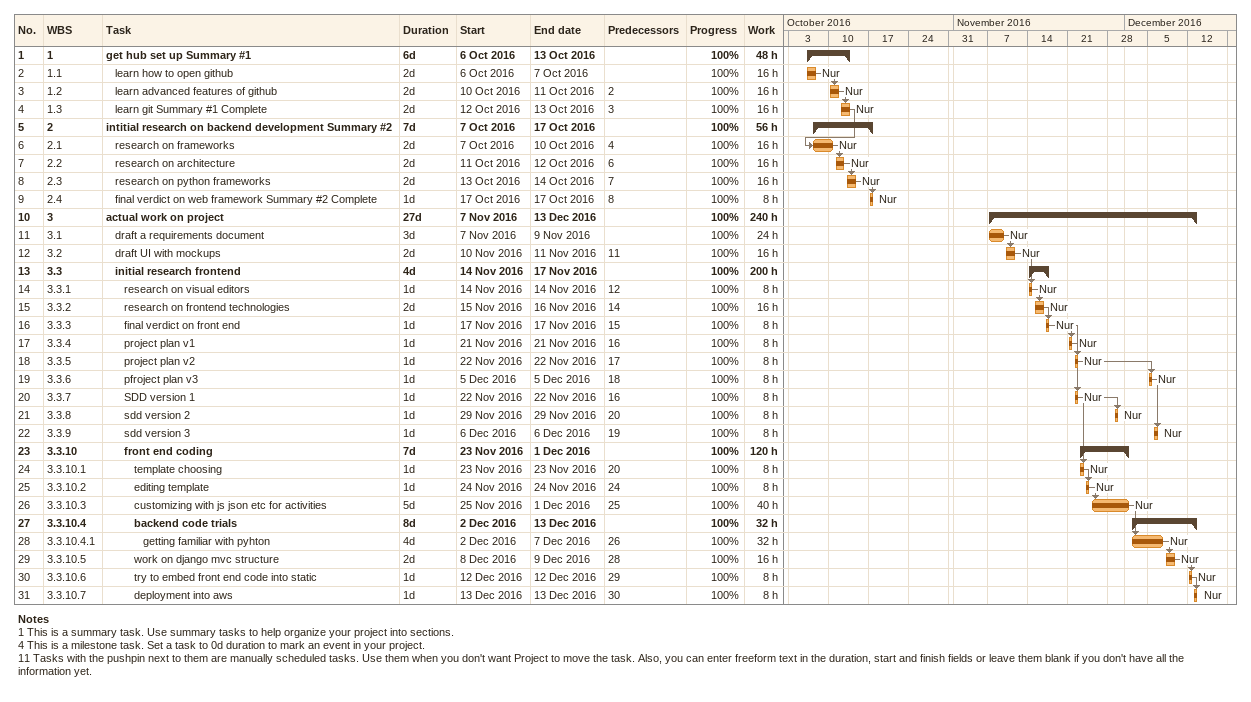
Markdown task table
| ID | WBS | Task | Duration | Start | Finish | Predecessors | Resources | % complete | Work (h) |
|---|---|---|---|---|---|---|---|---|---|
| 1 | 1 | **get hub set up Summary #1** | 6d | 2016-10-06 | 2016-10-13 |  |  | 100 | 48 |
| 2 | 1.1 | learn how to open github | 2d | 2016-10-06 | 2016-10-07 |  | Nur | 100 | 16 |
| 3 | 1.2 | learn advanced features of github | 2d | 2016-10-10 | 2016-10-11 | 2 | Nur | 100 | 16 |
| 4 | 1.3 | learn git Summary #1 Complete | 2d | 2016-10-12 | 2016-10-13 | 3 | Nur | 100 | 16 |
| 5 | 2 | **intitial research on backend development Summary #2** | 7d | 2016-10-07 | 2016-10-17 |  |  | 100 | 56 |
| 6 | 2.1 | research on frameworks | 2d | 2016-10-07 | 2016-10-10 | 4 | Nur | 100 | 16 |
| 7 | 2.2 | research on architecture | 2d | 2016-10-11 | 2016-10-12 | 6 | Nur | 100 | 16 |
| 8 | 2.3 | research on python frameworks | 2d | 2016-10-13 | 2016-10-14 | 7 | Nur | 100 | 16 |
| 9 | 2.4 | final verdict on web framework Summary #2 Complete | 1d | 2016-10-17 | 2016-10-17 | 8 | Nur | 100 | 8 |
| 10 | 3 | **actual work on project** | 27d | 2016-11-07 | 2016-12-13 |  |  | 100 | 240 |
| 11 | 3.1 | draft a requirements document | 3d | 2016-11-07 | 2016-11-09 |  | Nur | 100 | 24 |
| 12 | 3.2 | draft UI with mockups | 2d | 2016-11-10 | 2016-11-11 | 11 | Nur | 100 | 16 |
| 13 | 3.3 | **initial research frontend** | 4d | 2016-11-14 | 2016-11-17 |  |  | 100 | 200 |
| 14 | 3.3.1 | research on visual editors | 1d | 2016-11-14 | 2016-11-14 | 12 | Nur | 100 | 8 |
| 15 | 3.3.2 | research on frontend technologies | 2d | 2016-11-15 | 2016-11-16 | 14 | Nur | 100 | 16 |
| 16 | 3.3.3 | final verdict on front end | 1d | 2016-11-17 | 2016-11-17 | 15 | Nur | 100 | 8 |
| 17 | 3.3.4 | project plan v1 | 1d | 2016-11-21 | 2016-11-21 | 16 | Nur | 100 | 8 |
| 18 | 3.3.5 | project plan v2 | 1d | 2016-11-22 | 2016-11-22 | 17 | Nur | 100 | 8 |
| 19 | 3.3.6 | pfroject plan v3 | 1d | 2016-12-05 | 2016-12-05 | 18 | Nur | 100 | 8 |
| 20 | 3.3.7 | SDD version 1 | 1d | 2016-11-22 | 2016-11-22 | 16 | Nur | 100 | 8 |
| 21 | 3.3.8 | sdd version 2 | 1d | 2016-11-29 | 2016-11-29 | 20 | Nur | 100 | 8 |
| 22 | 3.3.9 | sdd version 3 | 1d | 2016-12-06 | 2016-12-06 | 19 | Nur | 100 | 8 |
| 23 | 3.3.10 | **front end coding** | 7d | 2016-11-23 | 2016-12-01 |  |  | 100 | 120 |
| 24 | 3.3.10.1 | template choosing | 1d | 2016-11-23 | 2016-11-23 | 20 | Nur | 100 | 8 |
| 25 | 3.3.10.2 | editing template | 1d | 2016-11-24 | 2016-11-24 | 24 | Nur | 100 | 8 |
| 26 | 3.3.10.3 | customizing with js json etc for activities | 5d | 2016-11-25 | 2016-12-01 | 25 | Nur | 100 | 40 |
| 27 | 3.3.10.4 | **backend code trials** | 8d | 2016-12-02 | 2016-12-13 |  |  | 100 | 32 |
| 28 | 3.3.10.4.1 | getting familiar with pyhton | 4d | 2016-12-02 | 2016-12-07 | 26 | Nur | 100 | 32 |
| 29 | 3.3.10.5 | work on django mvc structure | 2d | 2016-12-08 | 2016-12-09 | 28 | Nur | 100 | 16 |
| 30 | 3.3.10.6 | try to embed front end code into static | 1d | 2016-12-12 | 2016-12-12 | 29 | Nur | 100 | 8 |
| 31 | 3.3.10.7 | deployment into aws | 1d | 2016-12-13 | 2016-12-13 | 30 | Nur | 100 | 8 |

Notes
- 1: This is a summary task. Use summary tasks to help organize your project into sections.
- 4: This is a milestone task. Set a task to 0d duration to mark an event in your project.
- 11: Tasks with the pushpin next to them are manually scheduled tasks. Use them when you don't want Project to move the task. Also, you can enter freeform text in the duration, start and finish fields or leave them blank if you don't have all the information yet.
